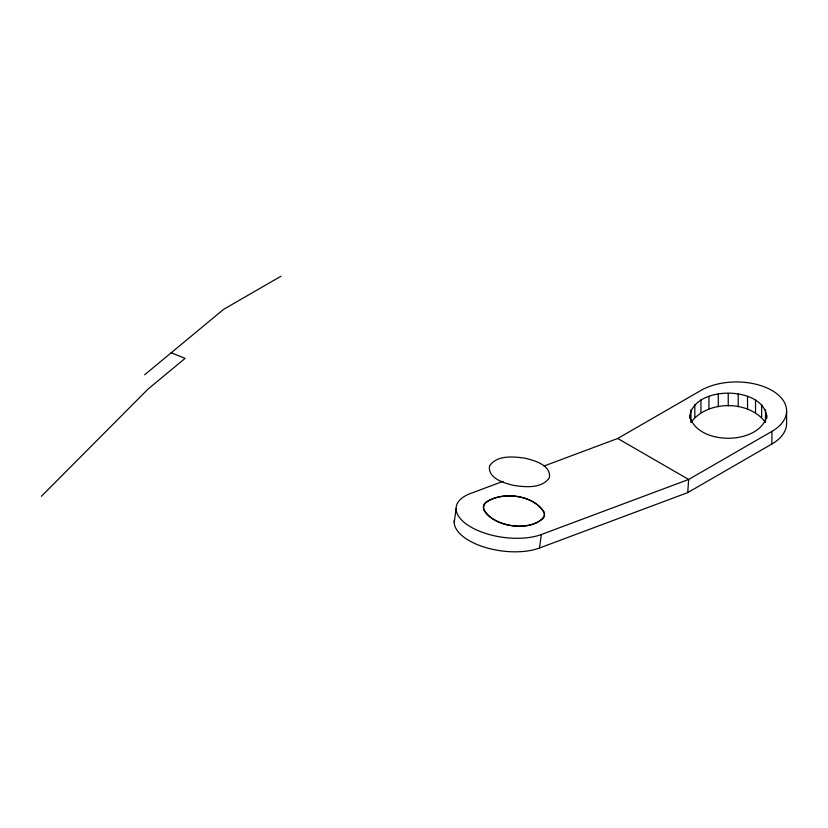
<?xml version="1.0" encoding="UTF-8"?>
<svg xmlns="http://www.w3.org/2000/svg" width="828" height="828" viewBox="0 0 828 828"><rect width="100%" height="100%" fill="white"/><g stroke="black" fill="none" stroke-linecap="round" stroke-linejoin="round"><path stroke-width="1.24" d="M454.437 519.829A50.177 23.494 8 0 0 482.91 546.677A50.177 23.494 8 0 0 539.483 548.012L687.716 492.608L688.668 479.453L771.903 431.398A50.177 28.97 0 0 0 771.903 390.433A50.177 28.97 0 0 0 700.943 390.433L617.709 438.488L544.058 466.009M454.21 522.271L456.104 508.765M539.483 548.012L541.377 534.505L688.668 479.453L617.709 438.488M689.641 418.161C690.904 384.834 765.569 384.834 766.831 418.161M766.831 415.635C760.011 445.785 696.462 445.785 689.641 415.635M765.517 409.87L765.517 422.477C749.123 399.986 707.35 399.986 690.956 422.477L690.956 409.87M41.4 496.314L148.077 389.046L185.12 358.348L171.22 352.759M144.652 374.784L223.601 309.351L281.013 276.21M687.716 492.608L771.903 444.005A50.177 28.97 0 0 0 786.6 423.522L786.6 410.916M503.01 481.347L470.418 493.529A50.177 23.494 8 0 0 470.956 527.074A50.177 23.494 8 0 0 541.377 534.505M771.903 431.398L771.903 444.005M761.667 404.499L761.667 417.105M755.529 399.883L755.529 412.489M747.539 396.343L747.539 408.949M738.224 394.118L738.224 406.724M728.236 393.352L728.236 405.958M718.249 394.118L718.249 406.724M708.934 396.343L708.934 408.949M700.943 399.883L700.943 412.489M694.816 404.499L694.816 417.105M489.534 465.895C487.568 478.47 504.335 483.159 513.836 485.436C525.501 487.133 541.771 488.789 549.378 477.766C551.345 465.191 534.577 460.492 525.076 458.215C513.412 456.518 497.142 454.862 489.534 465.895M484.297 504.107L483.314 507.771C490.983 527.519 529.154 532.093 543.623 517.904L544.607 514.229C536.937 494.482 498.766 489.917 484.297 504.107M485.487 502.513L483.521 505.98L483.635 509.8C493.322 526.867 532.735 533.387 544.389 516.02L544.286 512.211C532.404 494.595 502.741 490.994 485.487 502.513"/></g></svg>
